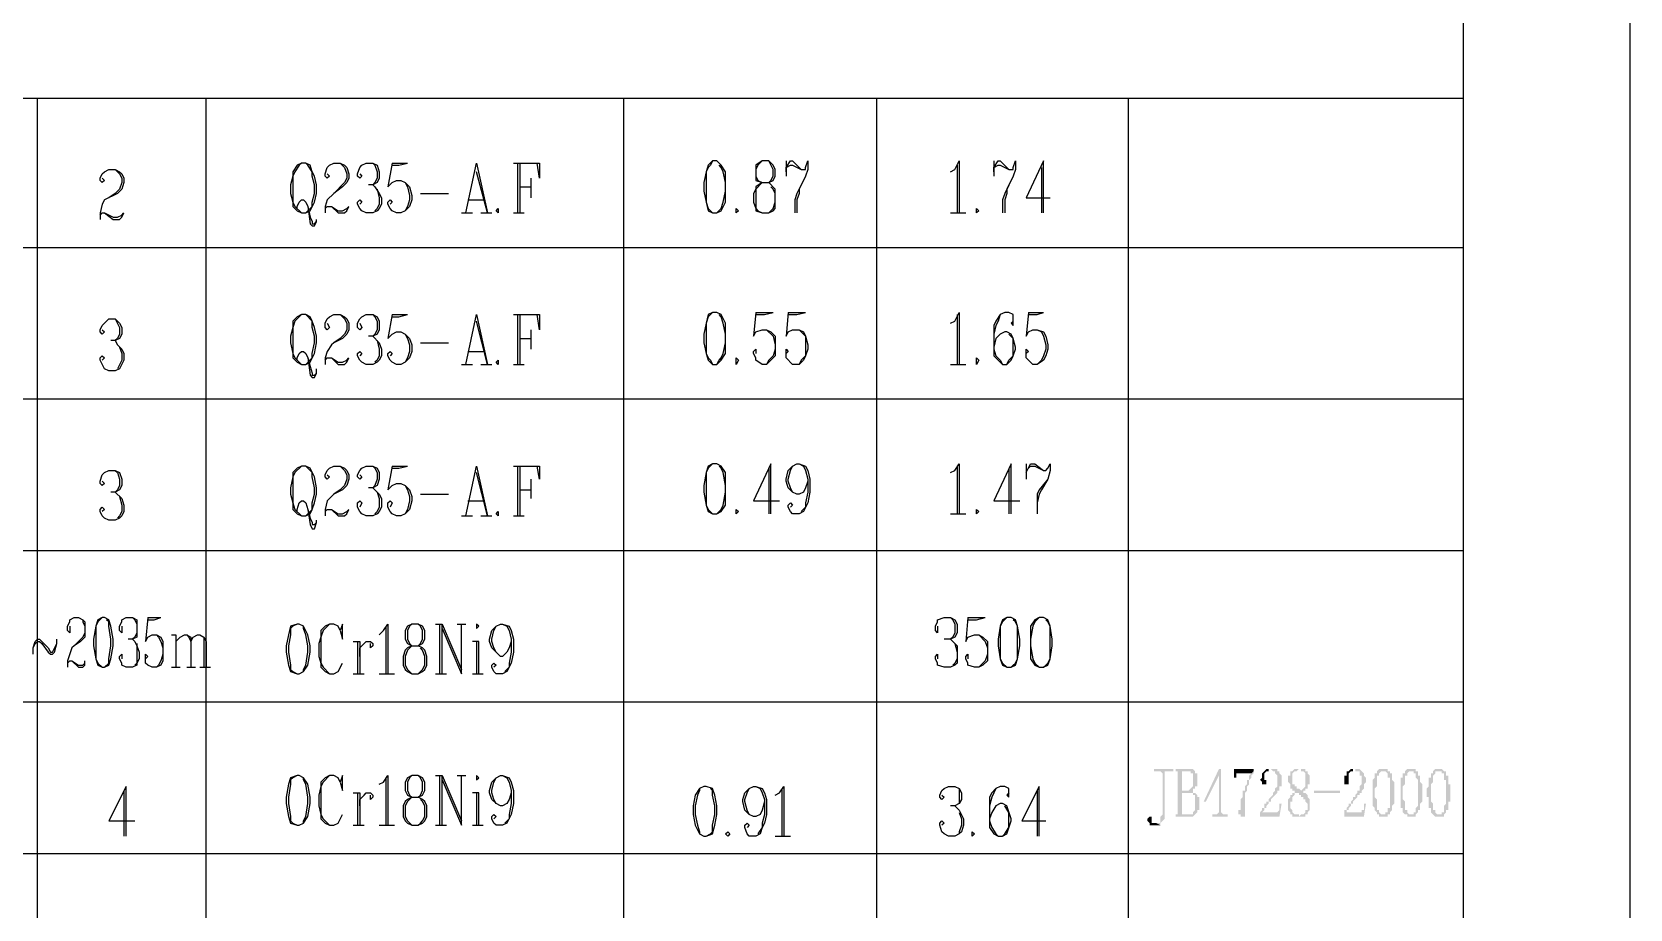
# Model space of a CAD drawing. Extents: x 51 to 246, y 3 to 417.
# Drawn here: x 214.61 to 245.87, y 133.07 to 150.22 of the extents above; entities that cross this region are included whole.
import ezdxf

# ---------------------------------------------------------------- set-up
doc = ezdxf.new("R2010")
doc.units = 0
doc.header["$MEASUREMENT"] = 0
doc.layers.add('_____1', color=160, linetype='Continuous')

msp = doc.modelspace()

# ---------------------------------------------------------------- hatches: boundary and pattern name
at = {"layer": '_____1'}
for points in [[(236.94, 135.805), (236.559, 135.805), (236.559, 135.763), (236.686, 135.763), (236.728, 135.72), (236.728, 134.916), (236.686, 134.874), (236.686, 134.747), (236.601, 134.747), (236.686, 134.704), (236.686, 134.747), (236.77, 134.831), (236.77, 135.763), (236.94, 135.763)], [(237.194, 135.805), (236.982, 135.805), (236.982, 135.763), (237.278, 135.763), (237.278, 135.72), (237.321, 135.72), (237.321, 135.466), (237.236, 135.382), (237.109, 135.382), (237.321, 135.382), (237.321, 135.424), (237.363, 135.424), (237.363, 135.466), (237.405, 135.466), (237.405, 135.72), (237.363, 135.72), (237.363, 135.763), (237.321, 135.805), (237.236, 135.805)], [(236.982, 135.763), (237.024, 135.763), (237.024, 134.916), (236.982, 134.916), (237.151, 134.916), (237.109, 134.916), (237.109, 135.339), (237.194, 135.339), (237.321, 135.382), (237.109, 135.382), (237.109, 135.763), (237.194, 135.763)], [(237.871, 135.805), (237.829, 135.805), (237.532, 135.17), (237.829, 135.17), (237.829, 134.958), (237.786, 134.916), (237.702, 134.916), (237.702, 134.874), (237.998, 134.874), (237.998, 134.916), (237.913, 134.916), (237.871, 134.958), (237.871, 135.17), (237.998, 135.17), (237.575, 135.17), (237.829, 135.678)], [(237.871, 135.805), (237.829, 135.678), (237.829, 135.17), (237.575, 135.17), (237.871, 135.17)], [(238.506, 135.805), (238.125, 135.805), (238.125, 135.593), (238.125, 135.635), (238.167, 135.635), (238.167, 135.72), (238.464, 135.72), (238.506, 135.763)], [(238.506, 135.763), (238.421, 135.678), (238.421, 135.593), (238.379, 135.593), (238.379, 135.509), (238.337, 135.466), (238.337, 135.382), (238.294, 135.382), (238.294, 135.255), (238.252, 135.212), (238.252, 135.001), (238.21, 135.001), (238.21, 134.916), (238.252, 134.916), (238.252, 134.874), (238.337, 134.874), (238.337, 135.339), (238.379, 135.382), (238.379, 135.466), (238.421, 135.509), (238.421, 135.593), (238.464, 135.635), (238.464, 135.678), (238.506, 135.72)], [(238.76, 135.805), (238.718, 135.763), (238.675, 135.72), (238.675, 135.635), (238.633, 135.593), (238.675, 135.551), (238.675, 135.509), (238.76, 135.509), (238.76, 135.593), (238.718, 135.593), (238.718, 135.72), (238.76, 135.763), (238.802, 135.763), (238.802, 135.805), (238.845, 135.805)], [(238.845, 135.805), (238.76, 135.805), (238.845, 135.805), (238.887, 135.763), (238.929, 135.763), (238.929, 135.72), (238.972, 135.678), (238.972, 135.466), (238.929, 135.424), (238.929, 135.382), (238.887, 135.339), (238.887, 135.297), (238.802, 135.212), (238.802, 135.17), (238.76, 135.17), (238.76, 135.128), (238.718, 135.128), (238.718, 135.043), (238.675, 135.043), (238.675, 135.001), (238.633, 134.958), (238.675, 134.958), (238.718, 135.001), (238.718, 135.043), (238.76, 135.043), (238.76, 135.085), (238.802, 135.128), (238.802, 135.17), (238.845, 135.17), (238.845, 135.212), (238.972, 135.339), (238.972, 135.382), (239.014, 135.382), (239.014, 135.466), (239.056, 135.466), (239.056, 135.678), (239.014, 135.72), (239.014, 135.763), (238.972, 135.763), (238.972, 135.805), (238.887, 135.805)], [(239.395, 135.805), (239.31, 135.805), (239.268, 135.763), (239.226, 135.763), (239.226, 135.678), (239.183, 135.678), (239.183, 135.551), (239.226, 135.509), (239.226, 135.424), (239.268, 135.424), (239.268, 135.382), (239.31, 135.382), (239.31, 135.339), (239.395, 135.339), (239.395, 135.297), (239.437, 135.297), (239.437, 135.255), (239.48, 135.255), (239.48, 135.212), (239.522, 135.212), (239.522, 135.17), (239.564, 135.128), (239.564, 135.001), (239.522, 135.001), (239.522, 134.958), (239.48, 134.916), (239.437, 134.916), (239.395, 134.874), (239.268, 134.874), (239.522, 134.874), (239.522, 134.916), (239.564, 134.916), (239.564, 134.958), (239.607, 135.001), (239.607, 135.212), (239.564, 135.255), (239.564, 135.297), (239.522, 135.339), (239.48, 135.339), (239.48, 135.382), (239.437, 135.382), (239.395, 135.424), (239.353, 135.424), (239.353, 135.466), (239.31, 135.466), (239.31, 135.509), (239.268, 135.509), (239.268, 135.72), (239.31, 135.763), (239.353, 135.763), (239.395, 135.805), (239.522, 135.805), (239.437, 135.805)], [(239.522, 135.805), (239.395, 135.805), (239.437, 135.805), (239.437, 135.763), (239.48, 135.763), (239.522, 135.72), (239.522, 135.466), (239.437, 135.382), (239.522, 135.382), (239.522, 135.424), (239.564, 135.424), (239.564, 135.509), (239.607, 135.509), (239.607, 135.678), (239.564, 135.72), (239.564, 135.763), (239.522, 135.763)], [(240.411, 135.805), (240.369, 135.763), (240.326, 135.763), (240.326, 135.678), (240.284, 135.678), (240.284, 135.509), (240.369, 135.509), (240.369, 135.72), (240.411, 135.763), (240.453, 135.763), (240.453, 135.805), (240.496, 135.805)], [(240.919, 135.763), (240.919, 135.72), (240.877, 135.72), (240.877, 135.635), (240.834, 135.593), (240.834, 135.085), (240.877, 135.043), (240.877, 135.001), (240.919, 134.958), (240.919, 134.916), (240.961, 134.916), (240.961, 134.874), (241.131, 134.874), (241.131, 134.916), (241.004, 134.916), (240.961, 134.958), (240.961, 135.001), (240.919, 135.001), (240.919, 135.212), (240.877, 135.255), (240.877, 135.424), (240.919, 135.466), (240.919, 135.678), (240.961, 135.678), (240.961, 135.72), (241.004, 135.763), (241.046, 135.763)], [(241.469, 135.763), (241.469, 135.72), (241.427, 135.72), (241.427, 135.635), (241.385, 135.635), (241.385, 135.043), (241.427, 135.043), (241.427, 134.958), (241.469, 134.916), (241.512, 134.916), (241.512, 134.874), (241.681, 134.874), (241.681, 134.916), (241.554, 134.916), (241.512, 134.958), (241.512, 135.001), (241.469, 135.001), (241.469, 135.17), (241.427, 135.212), (241.427, 135.466), (241.469, 135.509), (241.469, 135.678), (241.512, 135.678), (241.512, 135.72), (241.554, 135.763), (241.596, 135.763)], [(242.02, 135.763), (242.02, 135.72), (241.977, 135.72), (241.977, 135.635), (241.935, 135.635), (241.935, 135.466), (241.893, 135.424), (241.893, 135.255), (241.935, 135.255), (241.935, 135.043), (241.977, 135.043), (241.977, 134.958), (242.062, 134.874), (242.231, 134.874), (242.231, 134.916), (242.104, 134.916), (242.062, 134.958), (242.062, 135.001), (242.02, 135.001), (242.02, 135.128), (241.977, 135.17), (241.977, 135.509), (242.02, 135.551), (242.02, 135.678), (242.062, 135.72), (242.062, 135.763), (242.147, 135.763)], [(237.321, 135.382), (237.194, 135.339), (237.321, 135.339), (237.321, 135.297), (237.363, 135.297), (237.363, 135.001), (237.321, 134.958), (237.321, 134.916), (236.982, 134.916), (236.982, 134.874), (237.321, 134.874), (237.405, 134.958), (237.405, 135.001), (237.448, 135.001), (237.448, 135.255), (237.405, 135.255), (237.405, 135.297), (237.363, 135.339), (237.321, 135.339)], [(239.056, 135.128), (239.014, 135.128), (239.014, 135.001), (238.972, 134.958), (238.633, 134.958), (238.633, 134.874), (239.014, 134.874)], [(239.31, 135.339), (239.268, 135.339), (239.268, 135.297), (239.226, 135.297), (239.226, 135.255), (239.183, 135.212), (239.183, 135.001), (239.226, 134.958), (239.226, 134.916), (239.268, 134.916), (239.268, 134.874), (239.395, 134.874), (239.395, 134.916), (239.31, 134.916), (239.268, 134.958), (239.268, 135.001), (239.226, 135.043), (239.226, 135.17), (239.268, 135.17), (239.268, 135.255), (239.31, 135.297), (239.31, 135.339), (239.353, 135.339)], [(240.707, 135.128), (240.665, 135.128), (240.665, 135.001), (240.623, 135.001), (240.623, 134.958), (240.284, 134.958), (240.284, 134.874), (240.665, 134.874)], [(236.474, 134.874), (236.432, 134.831), (236.432, 134.789), (236.474, 134.747), (236.474, 134.704), (236.686, 134.704), (236.601, 134.747), (236.516, 134.747), (236.516, 134.874)]]:
    msp.add_hatch(color=7, dxfattribs=at).paths.add_polyline_path(points, is_closed=False)
for points in [[(240.496, 135.805), (240.411, 135.805), (240.496, 135.805), (240.496, 135.763), (240.58, 135.763), (240.58, 135.678), (240.623, 135.678), (240.623, 135.509), (240.58, 135.466), (240.58, 135.382), (240.538, 135.382), (240.538, 135.339), (240.496, 135.297), (240.496, 135.255), (240.453, 135.255), (240.453, 135.212), (240.411, 135.17), (240.411, 135.128), (240.369, 135.128), (240.369, 135.085), (240.326, 135.043), (240.326, 135.001), (240.284, 135.001), (240.284, 134.958), (240.326, 134.958), (240.326, 135.001), (240.369, 135.001), (240.369, 135.043), (240.411, 135.085), (240.411, 135.128), (240.453, 135.128), (240.453, 135.17), (240.538, 135.255), (240.538, 135.297), (240.58, 135.297), (240.58, 135.339), (240.623, 135.339), (240.623, 135.382), (240.665, 135.424), (240.665, 135.509), (240.707, 135.551), (240.707, 135.635), (240.665, 135.678), (240.665, 135.72), (240.58, 135.805)], [(241.046, 135.805), (240.961, 135.805), (240.919, 135.763), (241.088, 135.763), (241.131, 135.72), (241.131, 135.635), (241.173, 135.635), (241.173, 135.043), (241.131, 135.043), (241.131, 134.958), (241.088, 134.958), (241.088, 134.916), (241.046, 134.916), (241.173, 134.916), (241.173, 134.958), (241.215, 135.001), (241.215, 135.085), (241.258, 135.128), (241.258, 135.551), (241.215, 135.593), (241.215, 135.72), (241.173, 135.72), (241.173, 135.763), (241.131, 135.763), (241.131, 135.805)], [(241.596, 135.805), (241.512, 135.805), (241.469, 135.763), (241.639, 135.763), (241.639, 135.72), (241.681, 135.72), (241.681, 135.635), (241.723, 135.593), (241.723, 135.085), (241.681, 135.043), (241.681, 134.958), (241.639, 134.958), (241.639, 134.916), (241.596, 134.916), (241.681, 134.916), (241.723, 134.958), (241.723, 135.001), (241.766, 135.001), (241.766, 135.128), (241.808, 135.17), (241.808, 135.509), (241.766, 135.551), (241.766, 135.678), (241.723, 135.678), (241.723, 135.763), (241.681, 135.763), (241.681, 135.805)], [(242.147, 135.805), (242.062, 135.805), (242.02, 135.763), (242.189, 135.763), (242.189, 135.72), (242.231, 135.72), (242.231, 135.593), (242.274, 135.593), (242.274, 135.128), (242.231, 135.085), (242.231, 134.958), (242.189, 134.958), (242.189, 134.916), (242.147, 134.916), (242.231, 134.916), (242.274, 134.958), (242.274, 135.001), (242.316, 135.001), (242.316, 135.17), (242.358, 135.17), (242.358, 135.509), (242.316, 135.509), (242.316, 135.678), (242.274, 135.678), (242.274, 135.763), (242.231, 135.763), (242.189, 135.805)], [(239.691, 135.382), (240.199, 135.382), (240.199, 135.339), (239.691, 135.339)]]:
    msp.add_hatch(color=7, dxfattribs=at).paths.add_polyline_path(points)

# ---------------------------------------------------------------- linework, layer by layer
at = {"layer": '_____1', "color": 7}
for p, q in [((245.872, 3.259), (245.872, 417.025)), ((242.612, 6.519), (242.612, 413.766)), ((183.557, 148.928), (242.612, 148.928)), ((214.715, 28.829), (214.715, 148.928)), ((218.017, 28.829), (218.017, 148.928)), ((226.187, 28.829), (226.187, 148.928)), ((231.14, 31.115), (231.14, 148.928)), ((236.051, 148.928), (236.051, 28.829)), ((221.657, 147.658), (221.954, 147.658)), ((224.113, 146.685), (224.113, 147.658)), ((224.155, 147.658), (224.155, 146.685)), ((229.362, 147.701), (229.362, 147.404)), ((232.706, 147.616), (232.706, 146.685)), ((233.426, 147.701), (233.426, 147.404)), ((234.357, 147.574), (234.357, 146.685)), ((224.367, 147.362), (224.367, 146.981)), ((222.208, 147.066), (222.758, 147.066)), ((223.139, 146.938), (223.435, 146.938)), ((224.155, 147.193), (224.367, 147.193)), ((223.012, 146.685), (223.224, 146.685)), ((223.393, 146.685), (223.605, 146.685)), ((224.028, 146.685), (224.24, 146.685)), ((232.579, 146.685), (232.876, 146.685)), ((183.557, 146.007), (242.612, 146.007)), ((221.657, 144.695), (221.954, 144.695)), ((224.113, 143.721), (224.113, 144.695)), ((224.155, 144.695), (224.155, 143.721)), ((228.769, 144.737), (229.108, 144.737)), ((229.404, 144.737), (229.743, 144.737)), ((232.706, 144.695), (232.706, 143.721)), ((234.103, 144.737), (234.4, 144.737)), ((222.208, 144.145), (222.758, 144.145)), ((224.155, 144.229), (224.367, 144.229)), ((224.367, 144.399), (224.367, 144.018)), ((223.139, 143.975), (223.435, 143.975)), ((223.012, 143.721), (223.224, 143.721)), ((223.393, 143.721), (223.605, 143.721)), ((224.028, 143.721), (224.24, 143.721)), ((232.579, 143.721), (232.876, 143.721)), ((183.557, 143.044), (242.612, 143.044)), ((221.657, 141.732), (221.954, 141.732)), ((224.113, 140.758), (224.113, 141.732)), ((224.155, 141.732), (224.155, 140.758)), ((229.023, 141.689), (229.023, 140.8)), ((232.706, 141.732), (232.706, 140.8)), ((233.722, 141.689), (233.722, 140.8)), ((234.061, 141.774), (234.061, 141.478)), ((224.367, 141.478), (224.367, 141.097)), ((222.208, 141.181), (222.758, 141.181)), ((223.139, 141.054), (223.435, 141.054)), ((224.155, 141.266), (224.367, 141.266)), ((223.012, 140.758), (223.224, 140.758)), ((223.393, 140.758), (223.605, 140.758)), ((224.028, 140.758), (224.24, 140.758)), ((232.579, 140.8), (232.876, 140.8)), ((183.557, 140.081), (242.612, 140.081)), ((216.874, 138.768), (217.128, 138.768)), ((221.53, 138.599), (221.53, 137.668)), ((222.504, 138.641), (222.631, 138.641)), ((222.589, 137.668), (222.589, 138.641)), ((222.927, 138.641), (223.097, 138.641)), ((232.918, 138.768), (233.257, 138.768)), ((217.339, 138.43), (217.424, 138.43)), ((217.424, 138.43), (217.424, 137.795)), ((220.895, 138.303), (221.022, 138.303)), ((220.98, 138.303), (220.98, 137.668)), ((221.022, 138.303), (221.022, 137.668)), ((223.308, 138.303), (223.308, 137.668)), ((217.339, 137.795), (217.509, 137.795)), ((217.636, 137.795), (217.805, 137.795)), ((217.89, 137.795), (218.101, 137.795)), ((220.895, 137.668), (221.107, 137.668)), ((221.403, 137.668), (221.7, 137.668)), ((222.504, 137.668), (222.716, 137.668)), ((223.224, 137.668), (223.435, 137.668)), ((183.557, 137.117), (242.612, 137.117)), ((216.408, 135.382), (216.408, 134.493)), ((221.53, 135.635), (221.53, 134.704)), ((222.504, 135.678), (222.631, 135.678)), ((222.589, 134.704), (222.589, 135.678)), ((222.927, 135.678), (223.097, 135.678)), ((229.277, 135.424), (229.277, 134.493)), ((234.273, 135.382), (234.273, 134.493)), ((220.895, 135.339), (221.022, 135.339)), ((220.98, 135.339), (220.98, 134.704)), ((221.022, 135.339), (221.022, 134.704)), ((223.308, 135.339), (223.308, 134.704)), ((220.895, 134.704), (221.107, 134.704)), ((221.403, 134.704), (221.7, 134.704)), ((222.504, 134.704), (222.716, 134.704)), ((223.224, 134.704), (223.435, 134.704)), ((229.15, 134.493), (229.447, 134.493)), ((183.557, 134.154), (242.612, 134.154))]:
    msp.add_line(p, q, dxfattribs=at)
for points in [[(219.879, 147.658), (219.795, 147.616), (219.71, 147.489), (219.71, 147.404), (219.668, 147.235), (219.668, 147.066), (219.71, 146.896), (219.71, 146.812), (219.795, 146.727), (219.879, 146.685), (219.964, 146.685), (220.049, 146.727), (220.133, 146.896), (220.176, 147.066), (220.176, 147.235), (220.133, 147.404), (220.091, 147.489), (220.049, 147.616), (219.964, 147.658), (219.879, 147.658), (219.837, 147.616), (219.752, 147.489), (219.71, 147.404), (219.71, 146.896), (219.752, 146.812), (219.879, 146.685)], [(219.964, 146.685), (220.091, 146.812), (220.091, 146.896), (220.133, 147.066), (220.133, 147.235), (220.091, 147.404), (220.091, 147.489), (220.006, 147.616), (219.964, 147.658)], [(220.387, 147.447), (220.43, 147.404), (220.387, 147.362), (220.345, 147.404), (220.345, 147.447), (220.387, 147.574), (220.43, 147.616), (220.514, 147.658), (220.641, 147.658), (220.726, 147.616), (220.768, 147.574), (220.811, 147.447), (220.811, 147.362), (220.768, 147.277), (220.684, 147.193), (220.514, 147.066), (220.387, 146.938), (220.345, 146.812), (220.345, 146.685)], [(220.641, 147.658), (220.726, 147.574), (220.768, 147.447), (220.768, 147.362), (220.726, 147.277), (220.514, 147.066)], [(221.022, 147.447), (221.065, 147.404), (221.022, 147.362), (220.98, 147.404), (220.98, 147.447), (221.022, 147.574), (221.065, 147.616), (221.149, 147.658), (221.276, 147.658), (221.361, 147.616), (221.403, 147.489), (221.403, 147.362), (221.361, 147.277), (221.276, 147.235), (221.192, 147.235)], [(221.276, 147.658), (221.319, 147.616), (221.361, 147.489), (221.361, 147.362), (221.319, 147.277), (221.276, 147.235), (221.319, 147.193), (221.403, 147.066), (221.446, 146.981), (221.446, 146.854), (221.403, 146.769), (221.361, 146.727), (221.276, 146.685), (221.149, 146.685), (221.065, 146.727), (221.022, 146.769), (220.98, 146.854), (220.98, 146.896), (221.022, 146.938), (221.065, 146.896), (221.022, 146.854)], [(221.657, 147.658), (221.573, 147.193), (221.657, 147.277), (221.742, 147.32), (221.827, 147.32), (221.911, 147.277), (221.996, 147.193), (222.038, 147.023), (222.038, 146.938), (221.996, 146.812), (221.911, 146.727), (221.827, 146.685), (221.742, 146.685), (221.657, 146.727), (221.615, 146.769), (221.573, 146.854), (221.573, 146.896), (221.615, 146.938), (221.657, 146.896), (221.615, 146.854)], [(221.657, 147.616), (221.784, 147.616), (221.954, 147.658)], [(223.097, 146.685), (223.308, 147.658), (223.52, 146.685), (223.308, 147.489)], [(224.028, 147.658), (224.536, 147.658), (224.536, 147.362), (224.494, 147.658)], [(227.923, 147.701), (227.838, 147.616), (227.796, 147.489), (227.753, 147.277), (227.753, 147.108), (227.796, 146.896), (227.838, 146.727), (227.923, 146.685), (228.007, 146.685), (228.092, 146.727), (228.177, 146.896), (228.177, 147.489), (228.092, 147.616), (228.007, 147.701), (227.923, 147.701), (227.88, 147.616), (227.838, 147.574), (227.796, 147.489), (227.796, 146.896), (227.838, 146.769), (227.923, 146.685)], [(228.007, 146.685), (228.092, 146.769), (228.134, 146.896), (228.177, 147.108), (228.177, 147.277), (228.134, 147.489), (228.092, 147.574), (228.05, 147.616)], [(228.896, 147.701), (228.769, 147.616), (228.769, 147.32), (228.896, 147.277), (229.023, 147.277), (229.108, 147.32), (229.15, 147.404), (229.15, 147.531), (229.108, 147.616), (229.023, 147.701), (228.896, 147.701), (228.812, 147.616), (228.769, 147.531), (228.769, 147.404), (228.812, 147.32), (228.896, 147.277)], [(229.023, 147.277), (229.066, 147.32), (229.108, 147.404), (229.108, 147.531), (229.023, 147.701)], [(229.362, 147.489), (229.362, 147.574), (229.447, 147.701), (229.489, 147.701), (229.658, 147.531), (229.743, 147.531), (229.743, 147.574), (229.785, 147.701)], [(229.362, 147.574), (229.447, 147.616), (229.489, 147.616), (229.658, 147.531)], [(229.785, 147.701), (229.785, 147.531), (229.743, 147.404), (229.616, 147.15), (229.616, 147.066), (229.574, 146.938), (229.574, 146.685)], [(232.579, 147.489), (232.664, 147.531), (232.749, 147.701), (232.749, 146.685)], [(233.426, 147.489), (233.426, 147.574), (233.511, 147.701), (233.553, 147.701), (233.722, 147.531), (233.807, 147.531), (233.807, 147.574), (233.849, 147.701)], [(233.426, 147.574), (233.511, 147.616), (233.553, 147.616), (233.722, 147.531)], [(233.849, 147.701), (233.849, 147.531), (233.807, 147.404), (233.68, 147.15), (233.68, 147.066), (233.638, 146.938), (233.638, 146.685)], [(234.4, 146.685), (234.4, 147.701), (234.061, 146.981), (234.527, 146.981)], [(215.985, 147.362), (216.027, 147.32), (215.985, 147.277), (215.942, 147.32), (215.942, 147.362), (215.985, 147.447), (216.027, 147.489), (216.112, 147.531), (216.239, 147.531), (216.323, 147.489), (216.366, 147.447), (216.408, 147.362), (216.408, 147.277), (216.366, 147.15), (216.281, 147.066), (216.027, 146.938), (215.985, 146.854), (215.942, 146.685), (215.942, 146.558)], [(216.239, 147.531), (216.323, 147.447), (216.366, 147.362), (216.366, 147.277), (216.323, 147.15), (216.239, 147.066), (216.112, 146.981)], [(221.827, 147.32), (221.911, 147.277), (221.954, 147.193), (221.996, 147.023), (221.996, 146.938), (221.954, 146.812), (221.911, 146.727), (221.827, 146.685)], [(228.896, 147.277), (228.769, 147.193), (228.769, 147.15), (228.727, 147.066), (228.727, 146.896), (228.769, 146.769), (228.769, 146.727), (228.896, 146.685), (229.023, 146.685), (229.108, 146.727), (229.15, 146.769), (229.15, 147.15), (229.023, 147.277)], [(228.896, 147.277), (228.769, 147.15), (228.769, 146.769), (228.812, 146.727), (228.896, 146.685)], [(229.743, 147.404), (229.574, 147.066), (229.531, 146.938), (229.531, 146.685)], [(233.807, 147.404), (233.638, 147.066), (233.595, 146.938), (233.595, 146.685)], [(219.795, 146.769), (219.795, 146.812), (219.837, 146.896), (219.879, 146.938), (219.922, 146.938), (219.964, 146.896), (220.006, 146.812), (220.049, 146.473), (220.091, 146.431), (220.133, 146.431), (220.176, 146.515), (220.176, 146.558)], [(221.361, 147.15), (221.403, 146.981), (221.403, 146.854), (221.361, 146.769), (221.319, 146.727)], [(229.023, 146.685), (229.108, 146.769), (229.15, 146.896), (229.15, 147.066), (229.108, 147.15), (229.066, 147.193)], [(215.942, 146.642), (215.985, 146.685), (216.027, 146.685), (216.196, 146.6), (216.281, 146.6), (216.366, 146.642), (216.408, 146.685)], [(216.027, 146.685), (216.196, 146.558), (216.323, 146.558), (216.366, 146.6), (216.408, 146.685)], [(220.006, 146.812), (220.049, 146.6), (220.091, 146.515), (220.091, 146.473), (220.133, 146.473), (220.176, 146.515)], [(220.345, 146.769), (220.387, 146.812), (220.472, 146.812), (220.599, 146.727), (220.684, 146.727), (220.768, 146.769), (220.811, 146.812)], [(220.472, 146.812), (220.599, 146.685), (220.726, 146.685), (220.768, 146.727), (220.811, 146.812)], [(215.985, 144.399), (216.027, 144.356), (215.985, 144.314), (215.942, 144.356), (215.942, 144.399), (215.985, 144.483), (216.112, 144.61), (216.239, 144.61), (216.323, 144.526), (216.366, 144.441), (216.366, 144.314), (216.323, 144.229), (216.239, 144.187), (216.154, 144.187)], [(216.239, 144.61), (216.323, 144.441), (216.323, 144.314), (216.281, 144.229), (216.239, 144.187), (216.281, 144.102), (216.366, 144.018), (216.408, 143.933), (216.408, 143.806), (216.323, 143.637), (216.239, 143.594), (216.112, 143.594), (216.027, 143.637), (215.942, 143.806), (215.942, 143.848), (215.985, 143.891), (216.027, 143.848), (215.985, 143.806)], [(219.879, 144.695), (219.795, 144.653), (219.71, 144.568), (219.71, 144.441), (219.668, 144.272), (219.668, 144.145), (219.71, 143.933), (219.71, 143.848), (219.795, 143.763), (219.879, 143.721), (219.964, 143.721), (220.049, 143.763), (220.133, 143.933), (220.176, 144.145), (220.176, 144.272), (220.133, 144.441), (220.091, 144.568), (220.049, 144.653), (219.964, 144.695), (219.879, 144.695), (219.752, 144.568), (219.71, 144.441), (219.71, 143.933), (219.752, 143.848), (219.879, 143.721)], [(219.964, 143.721), (220.091, 143.848), (220.091, 143.933), (220.133, 144.145), (220.133, 144.272), (220.091, 144.441), (220.091, 144.568), (219.964, 144.695)], [(220.387, 144.526), (220.43, 144.441), (220.387, 144.399), (220.345, 144.441), (220.345, 144.526), (220.387, 144.61), (220.43, 144.653), (220.514, 144.695), (220.641, 144.695), (220.726, 144.653), (220.768, 144.61), (220.811, 144.526), (220.811, 144.399), (220.768, 144.314), (220.684, 144.229), (220.514, 144.145), (220.472, 144.102), (220.387, 143.975), (220.345, 143.848), (220.345, 143.721)], [(220.641, 144.695), (220.726, 144.61), (220.768, 144.526), (220.768, 144.399), (220.726, 144.314), (220.641, 144.229), (220.514, 144.145)], [(221.022, 144.526), (221.065, 144.441), (221.022, 144.399), (220.98, 144.441), (220.98, 144.526), (221.022, 144.61), (221.065, 144.653), (221.149, 144.695), (221.276, 144.695), (221.361, 144.653), (221.403, 144.568), (221.403, 144.399), (221.361, 144.314), (221.276, 144.272), (221.192, 144.272)], [(221.276, 144.695), (221.319, 144.653), (221.361, 144.568), (221.361, 144.399), (221.319, 144.314), (221.276, 144.272), (221.403, 144.145), (221.446, 144.018), (221.446, 143.891), (221.403, 143.806), (221.361, 143.763), (221.276, 143.721), (221.149, 143.721), (221.065, 143.763), (221.022, 143.806), (220.98, 143.891), (220.98, 143.933), (221.022, 143.975), (221.065, 143.933), (221.022, 143.891)], [(221.657, 144.695), (221.573, 144.229), (221.657, 144.314), (221.742, 144.356), (221.827, 144.356), (221.911, 144.314), (221.996, 144.229), (222.038, 144.102), (222.038, 143.975), (221.996, 143.848), (221.911, 143.763), (221.827, 143.721), (221.742, 143.721), (221.657, 143.763), (221.615, 143.806), (221.573, 143.891), (221.573, 143.933), (221.615, 143.975), (221.657, 143.933), (221.615, 143.891)], [(221.657, 144.653), (221.784, 144.653), (221.954, 144.695)], [(223.097, 143.721), (223.308, 144.695), (223.52, 143.721), (223.308, 144.568)], [(224.028, 144.695), (224.536, 144.695), (224.536, 144.399), (224.494, 144.695)], [(227.923, 144.737), (227.838, 144.695), (227.796, 144.526), (227.753, 144.314), (227.753, 144.145), (227.796, 143.933), (227.838, 143.806), (227.923, 143.721), (228.007, 143.721), (228.092, 143.806), (228.177, 143.933), (228.177, 144.526), (228.092, 144.695), (228.007, 144.737), (227.923, 144.737), (227.838, 144.653), (227.796, 144.526), (227.796, 143.933), (227.838, 143.848), (227.88, 143.806), (227.923, 143.721)], [(228.007, 143.721), (228.05, 143.806), (228.092, 143.848), (228.134, 143.933), (228.177, 144.145), (228.177, 144.314), (228.134, 144.526), (228.092, 144.653), (228.05, 144.695)], [(228.769, 144.737), (228.727, 144.272), (228.769, 144.356), (228.896, 144.399), (228.981, 144.399), (229.066, 144.356), (229.15, 144.272), (229.15, 143.891), (228.981, 143.721), (228.896, 143.721), (228.769, 143.806), (228.769, 143.848), (228.727, 143.933), (228.727, 143.975), (228.769, 144.018), (228.769, 143.933)], [(228.769, 144.695), (228.939, 144.695), (229.108, 144.737)], [(229.404, 144.737), (229.362, 144.272), (229.404, 144.356), (229.489, 144.399), (229.616, 144.399), (229.701, 144.356), (229.743, 144.272), (229.785, 144.102), (229.785, 144.018), (229.743, 143.891), (229.701, 143.806), (229.616, 143.721), (229.489, 143.721), (229.362, 143.848), (229.362, 144.018), (229.404, 143.975), (229.362, 143.933)], [(229.404, 144.695), (229.574, 144.695), (229.743, 144.737)], [(232.579, 144.526), (232.664, 144.568), (232.749, 144.737), (232.749, 143.721)], [(233.807, 144.568), (233.765, 144.526), (233.807, 144.483), (233.807, 144.695), (233.722, 144.737), (233.638, 144.737), (233.553, 144.695), (233.468, 144.568), (233.426, 144.483), (233.426, 143.891), (233.595, 143.721), (233.68, 143.721), (233.765, 143.806), (233.807, 143.891), (233.849, 144.018), (233.849, 144.06), (233.807, 144.229), (233.765, 144.314), (233.68, 144.356), (233.638, 144.356), (233.553, 144.314), (233.468, 144.229), (233.426, 144.06)], [(233.638, 144.737), (233.553, 144.695), (233.511, 144.568), (233.468, 144.483), (233.426, 144.314), (233.426, 144.018), (233.468, 143.891), (233.553, 143.806), (233.595, 143.721)], [(234.103, 144.737), (234.061, 144.272), (234.103, 144.356), (234.188, 144.399), (234.273, 144.399), (234.4, 144.356), (234.442, 144.272), (234.484, 144.102), (234.484, 144.018), (234.442, 143.891), (234.4, 143.806), (234.273, 143.721), (234.188, 143.721), (234.061, 143.848), (234.061, 144.018), (234.103, 143.975), (234.061, 143.933)], [(234.103, 144.695), (234.273, 144.695), (234.4, 144.737)], [(221.361, 144.187), (221.403, 144.018), (221.403, 143.891), (221.361, 143.806), (221.319, 143.763)], [(221.827, 144.356), (221.911, 144.314), (221.954, 144.229), (221.996, 144.102), (221.996, 143.975), (221.954, 143.848), (221.911, 143.763), (221.827, 143.721)], [(228.981, 144.399), (229.108, 144.272), (229.15, 144.102), (229.15, 144.018), (229.108, 143.891), (229.023, 143.806), (228.981, 143.721)], [(229.616, 144.399), (229.743, 144.272), (229.743, 143.891), (229.658, 143.806), (229.616, 143.721)], [(233.68, 143.721), (233.722, 143.806), (233.807, 143.891), (233.807, 144.229), (233.722, 144.314)], [(234.273, 144.399), (234.357, 144.356), (234.4, 144.272), (234.442, 144.102), (234.442, 144.018), (234.4, 143.891), (234.357, 143.806), (234.273, 143.721)], [(216.323, 144.06), (216.366, 143.933), (216.366, 143.806), (216.281, 143.637)], [(219.795, 143.806), (219.795, 143.848), (219.837, 143.933), (219.879, 143.975), (219.922, 143.975), (219.964, 143.933), (220.006, 143.848), (220.049, 143.51), (220.091, 143.467), (220.133, 143.467), (220.176, 143.552), (220.176, 143.637)], [(220.006, 143.848), (220.049, 143.679), (220.091, 143.552), (220.091, 143.51), (220.133, 143.51), (220.176, 143.552)], [(220.345, 143.806), (220.387, 143.848), (220.472, 143.848), (220.599, 143.763), (220.684, 143.763), (220.768, 143.806), (220.811, 143.848)], [(220.472, 143.848), (220.599, 143.721), (220.726, 143.721), (220.768, 143.763), (220.811, 143.848)], [(215.985, 141.435), (216.027, 141.393), (215.985, 141.351), (215.942, 141.393), (215.942, 141.435), (215.985, 141.562), (216.027, 141.605), (216.112, 141.647), (216.239, 141.647), (216.323, 141.605), (216.366, 141.478), (216.366, 141.351), (216.323, 141.266), (216.239, 141.224), (216.154, 141.224)], [(216.239, 141.647), (216.281, 141.605), (216.323, 141.478), (216.323, 141.351), (216.281, 141.266), (216.239, 141.224), (216.366, 141.097), (216.408, 140.97), (216.408, 140.843), (216.366, 140.758), (216.323, 140.716), (216.239, 140.673), (216.112, 140.673), (216.027, 140.716), (215.985, 140.758), (215.942, 140.843), (215.942, 140.885), (215.985, 140.927), (216.027, 140.885), (215.985, 140.843)], [(219.879, 141.732), (219.795, 141.689), (219.71, 141.605), (219.71, 141.52), (219.668, 141.308), (219.668, 141.181), (219.71, 141.012), (219.71, 140.885), (219.795, 140.8), (219.879, 140.758), (219.964, 140.758), (220.049, 140.8), (220.091, 140.885), (220.133, 141.012), (220.176, 141.181), (220.176, 141.308), (220.133, 141.52), (220.049, 141.689), (219.964, 141.732), (219.879, 141.732), (219.752, 141.605), (219.71, 141.52), (219.71, 141.012), (219.752, 140.885), (219.879, 140.758)], [(219.964, 140.758), (220.091, 140.885), (220.091, 141.012), (220.133, 141.181), (220.133, 141.308), (220.091, 141.52), (220.091, 141.605), (219.964, 141.732)], [(220.387, 141.562), (220.43, 141.52), (220.387, 141.478), (220.345, 141.52), (220.345, 141.562), (220.387, 141.647), (220.43, 141.689), (220.514, 141.732), (220.641, 141.732), (220.726, 141.689), (220.768, 141.647), (220.811, 141.562), (220.811, 141.478), (220.768, 141.351), (220.684, 141.266), (220.514, 141.181), (220.387, 141.054), (220.345, 140.885), (220.345, 140.758)], [(220.641, 141.732), (220.726, 141.647), (220.768, 141.562), (220.768, 141.478), (220.726, 141.351), (220.641, 141.266), (220.514, 141.181)], [(221.022, 141.562), (221.065, 141.52), (221.022, 141.478), (220.98, 141.52), (220.98, 141.562), (221.022, 141.647), (221.065, 141.689), (221.149, 141.732), (221.276, 141.732), (221.361, 141.689), (221.403, 141.605), (221.403, 141.478), (221.361, 141.351), (221.276, 141.308), (221.192, 141.308)], [(221.276, 141.732), (221.319, 141.689), (221.361, 141.605), (221.361, 141.478), (221.319, 141.351), (221.276, 141.308), (221.403, 141.181), (221.446, 141.097), (221.446, 140.927), (221.403, 140.843), (221.361, 140.8), (221.276, 140.758), (221.149, 140.758), (221.065, 140.8), (221.022, 140.843), (220.98, 140.927), (220.98, 141.012), (221.022, 141.054), (221.065, 141.012), (221.022, 140.927)], [(221.657, 141.732), (221.573, 141.266), (221.657, 141.351), (221.742, 141.393), (221.827, 141.393), (221.911, 141.351), (221.996, 141.266), (222.038, 141.139), (222.038, 141.054), (221.996, 140.885), (221.911, 140.8), (221.827, 140.758), (221.742, 140.758), (221.657, 140.8), (221.615, 140.843), (221.573, 140.927), (221.573, 141.012), (221.615, 141.054), (221.657, 141.012), (221.615, 140.927)], [(221.657, 141.689), (221.784, 141.689), (221.954, 141.732)], [(223.097, 140.758), (223.308, 141.732), (223.52, 140.758), (223.308, 141.605)], [(224.028, 141.732), (224.536, 141.732), (224.536, 141.478), (224.494, 141.732)], [(227.923, 141.774), (227.838, 141.732), (227.796, 141.605), (227.753, 141.351), (227.753, 141.224), (227.796, 140.97), (227.838, 140.843), (227.923, 140.8), (228.007, 140.8), (228.092, 140.843), (228.177, 140.97), (228.177, 141.605), (228.092, 141.732), (228.007, 141.774), (227.923, 141.774), (227.838, 141.689), (227.796, 141.605), (227.796, 140.97), (227.838, 140.885), (227.923, 140.8)], [(228.007, 140.8), (228.092, 140.885), (228.134, 140.97), (228.177, 141.224), (228.177, 141.351), (228.134, 141.605), (228.092, 141.689), (228.05, 141.732)], [(229.066, 140.8), (229.066, 141.774), (228.727, 141.054), (229.235, 141.054)], [(229.785, 141.435), (229.743, 141.308), (229.701, 141.224), (229.616, 141.181), (229.574, 141.181), (229.489, 141.224), (229.404, 141.308), (229.362, 141.435), (229.362, 141.478), (229.404, 141.647), (229.489, 141.732), (229.574, 141.774), (229.616, 141.774), (229.743, 141.732), (229.785, 141.647), (229.828, 141.478), (229.828, 141.224), (229.785, 141.012), (229.701, 140.843), (229.616, 140.8), (229.489, 140.8), (229.447, 140.843), (229.404, 140.927), (229.404, 140.97), (229.447, 141.012), (229.489, 140.97), (229.447, 140.927)], [(229.574, 141.181), (229.489, 141.224), (229.447, 141.308), (229.404, 141.435), (229.404, 141.478), (229.447, 141.647), (229.489, 141.732), (229.574, 141.774)], [(229.616, 141.774), (229.701, 141.732), (229.743, 141.647), (229.785, 141.478), (229.785, 141.224), (229.743, 141.012), (229.743, 140.927), (229.658, 140.843)], [(232.579, 141.605), (232.664, 141.647), (232.749, 141.774), (232.749, 140.8)], [(233.765, 140.8), (233.765, 141.774), (233.426, 141.054), (233.934, 141.054)], [(234.061, 141.605), (234.146, 141.774), (234.23, 141.774), (234.4, 141.647), (234.442, 141.647), (234.484, 141.689), (234.527, 141.774)], [(234.103, 141.689), (234.146, 141.732), (234.23, 141.732), (234.4, 141.647)], [(234.527, 141.774), (234.527, 141.647), (234.484, 141.478), (234.357, 141.266), (234.315, 141.181), (234.273, 141.012), (234.273, 140.8)], [(221.827, 141.393), (221.911, 141.351), (221.954, 141.266), (221.996, 141.139), (221.996, 141.054), (221.954, 140.885), (221.911, 140.8), (221.827, 140.758)], [(234.484, 141.478), (234.315, 141.266), (234.273, 141.181), (234.273, 140.8)], [(216.323, 141.139), (216.366, 140.97), (216.366, 140.843), (216.323, 140.758), (216.281, 140.716)], [(219.795, 140.843), (219.795, 140.885), (219.837, 141.012), (219.879, 141.054), (219.922, 141.054), (219.964, 141.012), (220.006, 140.885), (220.049, 140.588), (220.091, 140.504), (220.133, 140.504), (220.176, 140.631), (220.176, 140.673)], [(221.361, 141.224), (221.403, 141.097), (221.403, 140.927), (221.361, 140.843), (221.319, 140.8)], [(220.006, 140.885), (220.049, 140.716), (220.091, 140.631), (220.091, 140.588), (220.133, 140.588), (220.176, 140.631)], [(220.345, 140.843), (220.387, 140.885), (220.472, 140.885), (220.599, 140.8), (220.684, 140.8), (220.768, 140.843), (220.811, 140.885)], [(220.472, 140.885), (220.599, 140.758), (220.726, 140.758), (220.768, 140.8), (220.811, 140.885)], [(215.35, 138.599), (215.35, 138.472), (215.307, 138.514), (215.307, 138.599), (215.35, 138.684), (215.35, 138.726), (215.434, 138.768), (215.519, 138.768), (215.604, 138.726), (215.646, 138.684), (215.646, 138.387), (215.561, 138.303), (215.434, 138.218), (215.392, 138.176), (215.307, 137.922), (215.307, 137.795)], [(215.519, 138.768), (215.604, 138.726), (215.604, 138.684), (215.646, 138.599), (215.646, 138.472), (215.604, 138.387), (215.434, 138.218)], [(215.985, 138.768), (215.9, 138.726), (215.858, 138.599), (215.815, 138.345), (215.815, 138.218), (215.858, 137.964), (215.9, 137.837), (215.985, 137.795), (216.027, 137.795), (216.112, 137.837), (216.154, 137.964), (216.196, 138.218), (216.196, 138.345), (216.154, 138.599), (216.112, 138.726), (216.027, 138.768), (215.985, 138.768), (215.9, 138.684), (215.858, 138.599), (215.858, 137.964), (215.9, 137.879), (215.985, 137.795)], [(216.027, 137.795), (216.112, 137.879), (216.112, 137.964), (216.154, 138.218), (216.154, 138.345), (216.112, 138.599), (216.112, 138.684), (216.069, 138.726)], [(216.366, 138.599), (216.366, 138.472), (216.323, 138.514), (216.323, 138.599), (216.366, 138.684), (216.366, 138.726), (216.45, 138.768), (216.577, 138.768), (216.662, 138.726), (216.662, 138.387), (216.577, 138.345), (216.493, 138.345)], [(216.577, 138.768), (216.62, 138.726), (216.662, 138.641), (216.662, 138.472), (216.62, 138.387), (216.577, 138.345), (216.62, 138.303), (216.662, 138.218), (216.704, 138.091), (216.704, 137.964), (216.662, 137.879), (216.662, 137.837), (216.577, 137.795), (216.45, 137.795), (216.366, 137.837), (216.366, 137.879), (216.323, 137.964), (216.323, 138.006), (216.366, 138.049), (216.366, 137.964)], [(216.874, 138.768), (216.831, 138.303), (216.874, 138.387), (216.958, 138.43), (217.043, 138.43), (217.128, 138.387), (217.17, 138.303), (217.17, 137.922), (217.128, 137.837), (217.043, 137.795), (216.958, 137.795), (216.874, 137.837), (216.831, 137.879), (216.831, 138.049), (216.874, 138.006), (216.831, 137.964)], [(216.874, 138.726), (217.001, 138.726), (217.128, 138.768)], [(219.795, 138.641), (219.668, 138.599), (219.625, 138.43), (219.583, 138.218), (219.583, 138.091), (219.625, 137.837), (219.668, 137.71), (219.795, 137.668), (219.837, 137.668), (219.922, 137.71), (220.006, 137.837), (220.049, 138.091), (220.049, 138.218), (220.006, 138.43), (219.922, 138.599), (219.837, 138.641), (219.795, 138.641), (219.71, 138.599), (219.668, 138.557), (219.668, 138.43), (219.625, 138.218), (219.625, 138.091), (219.668, 137.837), (219.668, 137.752), (219.71, 137.71), (219.795, 137.668)], [(219.837, 137.668), (219.922, 137.71), (219.922, 137.752), (219.964, 137.837), (220.006, 138.091), (220.006, 138.218), (219.964, 138.43), (219.922, 138.557), (219.922, 138.599)], [(220.641, 138.514), (220.684, 138.345), (220.684, 138.641), (220.641, 138.514), (220.599, 138.599), (220.514, 138.641), (220.43, 138.641), (220.345, 138.599), (220.26, 138.514), (220.26, 138.387), (220.218, 138.26), (220.218, 138.006), (220.26, 137.879), (220.26, 137.795), (220.345, 137.71), (220.43, 137.668), (220.514, 137.668), (220.599, 137.71), (220.684, 137.879)], [(220.43, 138.641), (220.303, 138.514), (220.26, 138.387), (220.26, 137.879), (220.303, 137.795), (220.43, 137.668)], [(221.403, 138.43), (221.488, 138.514), (221.573, 138.641), (221.573, 137.668)], [(222.038, 138.641), (221.954, 138.599), (221.911, 138.514), (221.911, 138.345), (221.954, 138.26), (222.038, 138.218), (222.165, 138.218), (222.25, 138.26), (222.292, 138.345), (222.292, 138.514), (222.25, 138.599), (222.165, 138.641), (222.038, 138.641), (221.996, 138.599), (221.954, 138.514), (221.954, 138.345), (221.996, 138.26), (222.038, 138.218)], [(222.165, 138.218), (222.208, 138.26), (222.25, 138.345), (222.25, 138.514), (222.208, 138.599), (222.165, 138.641)], [(222.631, 137.668), (222.631, 138.641), (223.012, 137.752)], [(222.631, 138.557), (223.012, 137.668), (223.012, 138.641)], [(223.986, 138.303), (223.943, 138.176), (223.901, 138.091), (223.816, 138.006), (223.774, 138.006), (223.605, 138.176), (223.562, 138.303), (223.562, 138.345), (223.605, 138.514), (223.689, 138.599), (223.774, 138.641), (223.816, 138.641), (223.943, 138.599), (223.986, 138.514), (224.028, 138.345), (224.028, 138.091), (223.986, 137.879), (223.901, 137.71), (223.816, 137.668), (223.689, 137.668), (223.647, 137.71), (223.605, 137.795), (223.605, 137.837), (223.647, 137.879), (223.689, 137.837), (223.647, 137.795)], [(223.774, 138.006), (223.689, 138.091), (223.647, 138.176), (223.605, 138.303), (223.605, 138.345), (223.647, 138.514), (223.689, 138.599), (223.774, 138.641)], [(223.816, 138.641), (223.901, 138.599), (223.943, 138.514), (223.986, 138.345), (223.986, 138.091), (223.943, 137.879), (223.943, 137.795), (223.859, 137.71)], [(232.325, 138.599), (232.325, 138.472), (232.283, 138.514), (232.283, 138.599), (232.325, 138.684), (232.325, 138.726), (232.452, 138.768), (232.579, 138.768), (232.664, 138.726), (232.706, 138.641), (232.706, 138.472), (232.664, 138.387), (232.579, 138.345), (232.452, 138.345)], [(232.579, 138.768), (232.622, 138.726), (232.664, 138.641), (232.664, 138.472), (232.622, 138.387), (232.579, 138.345), (232.706, 138.218), (232.706, 137.879), (232.664, 137.837), (232.579, 137.795), (232.452, 137.795), (232.325, 137.837), (232.325, 137.879), (232.283, 137.964), (232.283, 138.006), (232.325, 138.049), (232.325, 137.964)], [(232.918, 138.768), (232.876, 138.303), (232.918, 138.387), (233.045, 138.43), (233.13, 138.43), (233.214, 138.387), (233.299, 138.303), (233.299, 137.922), (233.214, 137.837), (233.13, 137.795), (233.045, 137.795), (232.918, 137.837), (232.918, 137.879), (232.876, 137.964), (232.876, 138.006), (232.918, 138.049), (232.918, 137.964)], [(232.918, 138.726), (233.087, 138.726), (233.257, 138.768)], [(233.68, 138.768), (233.595, 138.726), (233.553, 138.599), (233.511, 138.345), (233.511, 138.218), (233.553, 137.964), (233.595, 137.837), (233.68, 137.795), (233.765, 137.795), (233.849, 137.837), (233.892, 137.964), (233.934, 138.218), (233.934, 138.345), (233.892, 138.599), (233.849, 138.726), (233.765, 138.768), (233.68, 138.768), (233.595, 138.684), (233.553, 138.599), (233.553, 137.964), (233.595, 137.879), (233.68, 137.795)], [(233.765, 137.795), (233.807, 137.837), (233.849, 137.879), (233.892, 137.964), (233.892, 138.599), (233.849, 138.684), (233.807, 138.726)], [(234.315, 138.768), (234.23, 138.726), (234.146, 138.599), (234.146, 137.964), (234.23, 137.837), (234.315, 137.795), (234.4, 137.795), (234.484, 137.837), (234.527, 137.964), (234.569, 138.218), (234.569, 138.345), (234.527, 138.599), (234.484, 138.726), (234.4, 138.768), (234.315, 138.768), (234.23, 138.684), (234.188, 138.599), (234.146, 138.345), (234.146, 138.218), (234.188, 137.964), (234.23, 137.879), (234.315, 137.795)], [(234.4, 137.795), (234.442, 137.837), (234.484, 137.879), (234.527, 137.964), (234.527, 138.599), (234.484, 138.684), (234.442, 138.726)], [(214.63, 138.049), (214.63, 138.176), (214.672, 138.303), (214.715, 138.345), (214.757, 138.345), (214.799, 138.303), (214.926, 138.176), (214.969, 138.091), (215.011, 138.091), (215.096, 138.26)], [(214.63, 138.176), (214.672, 138.26), (214.715, 138.303), (214.757, 138.303), (214.799, 138.26), (214.926, 138.091), (214.969, 138.049), (215.011, 138.049), (215.053, 138.091), (215.096, 138.26), (215.096, 138.345)], [(216.662, 138.26), (216.662, 137.879), (216.62, 137.837)], [(217.043, 138.43), (217.085, 138.387), (217.128, 138.303), (217.17, 138.176), (217.17, 138.049), (217.128, 137.922), (217.085, 137.837), (217.043, 137.795)], [(217.424, 138.303), (217.509, 138.387), (217.593, 138.43), (217.636, 138.43), (217.72, 138.387), (217.72, 137.795)], [(217.636, 138.43), (217.678, 138.387), (217.72, 138.303), (217.72, 137.795)], [(217.72, 138.303), (217.763, 138.387), (217.847, 138.43), (217.89, 138.43), (217.974, 138.387), (218.017, 138.303), (218.017, 137.795)], [(217.89, 138.43), (217.974, 138.387), (217.974, 137.795)], [(221.022, 138.006), (221.022, 138.176), (221.107, 138.26), (221.149, 138.303), (221.234, 138.303), (221.276, 138.26), (221.276, 138.218), (221.234, 138.176), (221.234, 138.26)], [(222.038, 138.218), (221.954, 138.176), (221.911, 138.133), (221.869, 138.006), (221.869, 137.837), (221.911, 137.752), (221.954, 137.71), (222.038, 137.668), (222.165, 137.668), (222.25, 137.71), (222.292, 137.752), (222.335, 137.837), (222.335, 138.006), (222.292, 138.133), (222.25, 138.176), (222.165, 138.218)], [(222.038, 138.218), (221.954, 138.133), (221.911, 138.006), (221.911, 137.837), (221.954, 137.752), (222.038, 137.668)], [(223.351, 137.668), (223.351, 138.303), (223.224, 138.303)], [(232.664, 138.26), (232.706, 138.091), (232.706, 137.964), (232.664, 137.879), (232.622, 137.837)], [(233.13, 138.43), (233.257, 138.303), (233.299, 138.176), (233.299, 138.049), (233.257, 137.922), (233.13, 137.795)], [(215.307, 137.879), (215.35, 137.922), (215.392, 137.922), (215.519, 137.837), (215.604, 137.837), (215.646, 137.879), (215.646, 137.922)], [(215.392, 137.922), (215.519, 137.795), (215.604, 137.795), (215.646, 137.837), (215.646, 137.922)], [(222.165, 137.668), (222.208, 137.71), (222.25, 137.752), (222.292, 137.837), (222.292, 138.006), (222.25, 138.133), (222.208, 138.176)], [(216.45, 134.493), (216.45, 135.466), (216.112, 134.789), (216.62, 134.789)], [(219.795, 135.678), (219.668, 135.635), (219.625, 135.509), (219.583, 135.255), (219.583, 135.128), (219.625, 134.874), (219.668, 134.747), (219.795, 134.704), (219.837, 134.704), (219.922, 134.747), (220.006, 134.874), (220.049, 135.128), (220.049, 135.255), (220.006, 135.509), (219.922, 135.635), (219.837, 135.678), (219.795, 135.678), (219.71, 135.635), (219.668, 135.593), (219.668, 135.509), (219.625, 135.255), (219.625, 135.128), (219.668, 134.874), (219.668, 134.789), (219.71, 134.747), (219.795, 134.704)], [(219.837, 134.704), (219.922, 134.747), (219.922, 134.789), (219.964, 134.874), (220.006, 135.128), (220.006, 135.255), (219.964, 135.509), (219.922, 135.593), (219.922, 135.635)], [(220.641, 135.551), (220.684, 135.382), (220.684, 135.678), (220.641, 135.551), (220.599, 135.635), (220.514, 135.678), (220.43, 135.678), (220.345, 135.635), (220.26, 135.551), (220.26, 135.466), (220.218, 135.297), (220.218, 135.085), (220.26, 134.916), (220.26, 134.831), (220.345, 134.747), (220.43, 134.704), (220.514, 134.704), (220.599, 134.747), (220.684, 134.916)], [(220.43, 135.678), (220.303, 135.551), (220.26, 135.466), (220.26, 134.916), (220.303, 134.831), (220.43, 134.704)], [(221.403, 135.509), (221.488, 135.551), (221.573, 135.678), (221.573, 134.704)], [(222.038, 135.678), (221.954, 135.635), (221.911, 135.551), (221.911, 135.382), (221.954, 135.297), (222.038, 135.255), (222.165, 135.255), (222.25, 135.297), (222.292, 135.382), (222.292, 135.551), (222.25, 135.635), (222.165, 135.678), (222.038, 135.678), (221.996, 135.635), (221.954, 135.551), (221.954, 135.382), (221.996, 135.297), (222.038, 135.255)], [(222.165, 135.255), (222.208, 135.297), (222.25, 135.382), (222.25, 135.551), (222.208, 135.635), (222.165, 135.678)], [(222.631, 134.704), (222.631, 135.678), (223.012, 134.789)], [(222.631, 135.593), (223.012, 134.704), (223.012, 135.678)], [(223.986, 135.339), (223.943, 135.212), (223.901, 135.128), (223.816, 135.085), (223.774, 135.085), (223.689, 135.128), (223.605, 135.212), (223.562, 135.339), (223.562, 135.382), (223.605, 135.551), (223.689, 135.635), (223.774, 135.678), (223.816, 135.678), (223.943, 135.635), (223.986, 135.551), (224.028, 135.382), (224.028, 135.128), (223.986, 134.916), (223.901, 134.747), (223.816, 134.704), (223.689, 134.704), (223.647, 134.747), (223.605, 134.831), (223.605, 134.874), (223.647, 134.916), (223.689, 134.874), (223.647, 134.831)], [(223.774, 135.085), (223.689, 135.128), (223.647, 135.212), (223.605, 135.339), (223.605, 135.382), (223.647, 135.551), (223.689, 135.635), (223.774, 135.678)], [(223.816, 135.678), (223.901, 135.635), (223.943, 135.551), (223.986, 135.382), (223.986, 135.128), (223.943, 134.916), (223.943, 134.831), (223.859, 134.747)], [(227.753, 135.466), (227.669, 135.424), (227.584, 135.297), (227.542, 135.085), (227.542, 134.916), (227.584, 134.704), (227.669, 134.535), (227.753, 134.493), (227.796, 134.493), (227.923, 134.535), (227.965, 134.704), (228.007, 134.916), (228.007, 135.085), (227.965, 135.297), (227.923, 135.424), (227.796, 135.466), (227.753, 135.466), (227.669, 135.424), (227.669, 135.382), (227.626, 135.297), (227.584, 135.085), (227.584, 134.916), (227.626, 134.704), (227.669, 134.577), (227.669, 134.535), (227.753, 134.493)], [(227.796, 134.493), (227.88, 134.535), (227.923, 134.577), (227.923, 134.704), (227.965, 134.916), (227.965, 135.085), (227.923, 135.297), (227.923, 135.382), (227.88, 135.424)], [(228.939, 135.17), (228.896, 135.001), (228.854, 134.916), (228.769, 134.874), (228.727, 134.874), (228.642, 134.916), (228.558, 135.001), (228.515, 135.17), (228.515, 135.212), (228.558, 135.339), (228.642, 135.424), (228.727, 135.466), (228.769, 135.466), (228.896, 135.424), (228.939, 135.339), (228.981, 135.212), (228.981, 134.916), (228.939, 134.747), (228.896, 134.662), (228.854, 134.535), (228.769, 134.493), (228.642, 134.493), (228.6, 134.535), (228.558, 134.662), (228.558, 134.704), (228.6, 134.747), (228.642, 134.704), (228.6, 134.662)], [(228.727, 134.874), (228.642, 134.916), (228.6, 135.001), (228.558, 135.17), (228.558, 135.212), (228.6, 135.339), (228.642, 135.424), (228.727, 135.466)], [(228.769, 135.466), (228.854, 135.424), (228.896, 135.339), (228.939, 135.212), (228.939, 134.916), (228.896, 134.747), (228.896, 134.662), (228.812, 134.535)], [(229.15, 135.297), (229.235, 135.339), (229.32, 135.466), (229.32, 134.493)], [(232.41, 135.297), (232.452, 135.255), (232.41, 135.212), (232.368, 135.255), (232.368, 135.297), (232.41, 135.382), (232.452, 135.424), (232.537, 135.466), (232.664, 135.466), (232.749, 135.424), (232.791, 135.339), (232.791, 135.212), (232.749, 135.128), (232.664, 135.085), (232.579, 135.085)], [(232.664, 135.466), (232.749, 135.424), (232.749, 135.128), (232.664, 135.085), (232.749, 135.001), (232.833, 134.831), (232.833, 134.704), (232.791, 134.577), (232.749, 134.535), (232.664, 134.493), (232.537, 134.493), (232.452, 134.535), (232.41, 134.577), (232.368, 134.704), (232.368, 134.747), (232.41, 134.789), (232.452, 134.747), (232.41, 134.704)], [(233.722, 135.339), (233.68, 135.297), (233.722, 135.255), (233.722, 135.424), (233.638, 135.466), (233.553, 135.466), (233.468, 135.424), (233.384, 135.339), (233.341, 135.255), (233.341, 134.662), (233.426, 134.535), (233.511, 134.493), (233.595, 134.493), (233.68, 134.535), (233.765, 134.789), (233.765, 134.831), (233.68, 135.085), (233.595, 135.128), (233.553, 135.128), (233.468, 135.085), (233.384, 134.958), (233.341, 134.831)], [(233.553, 135.466), (233.468, 135.424), (233.384, 135.255), (233.341, 135.085), (233.341, 134.789), (233.384, 134.662), (233.468, 134.535), (233.511, 134.493)], [(234.315, 134.493), (234.315, 135.466), (233.976, 134.789), (234.442, 134.789)], [(221.022, 135.085), (221.022, 135.212), (221.107, 135.297), (221.149, 135.339), (221.234, 135.339), (221.276, 135.297), (221.276, 135.255), (221.234, 135.212), (221.234, 135.297)], [(222.038, 135.255), (221.954, 135.212), (221.911, 135.17), (221.869, 135.085), (221.869, 134.874), (221.911, 134.789), (221.954, 134.747), (222.038, 134.704), (222.165, 134.704), (222.25, 134.747), (222.292, 134.789), (222.335, 134.874), (222.335, 135.085), (222.292, 135.17), (222.25, 135.212), (222.165, 135.255)], [(222.038, 135.255), (221.954, 135.17), (221.911, 135.085), (221.911, 134.874), (221.954, 134.789), (222.038, 134.704)], [(222.165, 134.704), (222.208, 134.747), (222.25, 134.789), (222.292, 134.874), (222.292, 135.085), (222.25, 135.17), (222.208, 135.212)], [(223.351, 134.704), (223.351, 135.339), (223.224, 135.339)], [(233.595, 134.493), (233.638, 134.535), (233.722, 134.662), (233.722, 134.958), (233.638, 135.085)], [(232.749, 134.958), (232.791, 134.831), (232.791, 134.704), (232.749, 134.577), (232.749, 134.535)]]:
    msp.add_lwpolyline(points, dxfattribs=at)
for points in [[(223.732, 146.727), (223.732, 146.685), (223.689, 146.727), (223.732, 146.769)], [(228.431, 146.727), (228.388, 146.685), (228.388, 146.769)], [(233.13, 146.727), (233.087, 146.685), (233.087, 146.769)], [(228.431, 143.806), (228.388, 143.721), (228.388, 143.848)], [(233.13, 143.806), (233.087, 143.721), (233.087, 143.848)], [(223.732, 143.763), (223.732, 143.721), (223.689, 143.763), (223.732, 143.806)], [(223.732, 140.8), (223.732, 140.758), (223.689, 140.8), (223.732, 140.843)], [(228.431, 140.843), (228.388, 140.8), (228.388, 140.885)], [(233.13, 140.843), (233.087, 140.8), (233.087, 140.885)], [(223.308, 138.641), (223.308, 138.557), (223.351, 138.599)], [(223.308, 135.678), (223.308, 135.593), (223.351, 135.635)], [(228.261, 134.535), (228.219, 134.493), (228.177, 134.535), (228.219, 134.577)], [(233.045, 134.535), (233.003, 134.493), (233.003, 134.577)]]:
    msp.add_lwpolyline(points, close=True, dxfattribs=at)

doc.saveas('drawing.dxf')
